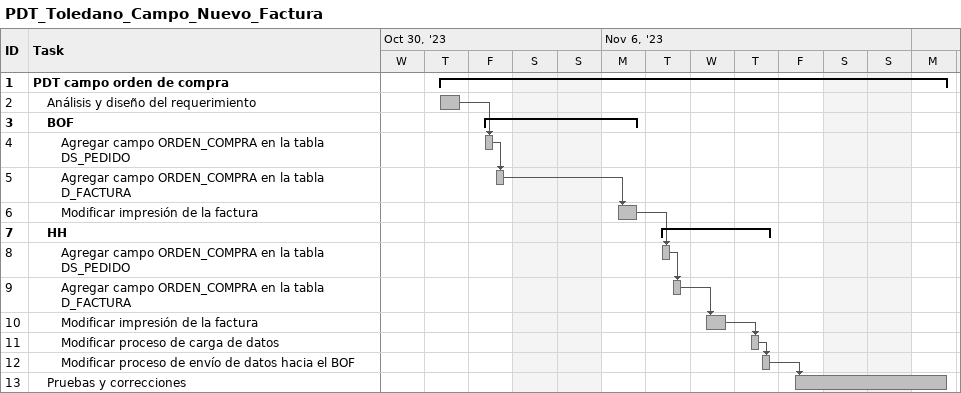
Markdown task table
PDT_Toledano_Campo_Nuevo_Factura

| ID | Level | Task | Start | Finish | Predecessors |
|---|---|---|---|---|---|
| 1 | 1 | **PDT campo orden de compra** | 2023-11-02 | 2023-11-13 |  |
| 2 | 2 | Análisis y diseño del requerimiento | 2023-11-02 | 2023-11-02 |  |
| 3 | 2 | **BOF** | 2023-11-03 | 2023-11-06 |  |
| 4 | 3 | Agregar campo ORDEN_COMPRA en la tabla DS_PEDIDO | 2023-11-03 | 2023-11-03 | 2 |
| 5 | 3 | Agregar campo ORDEN_COMPRA en la tabla D_FACTURA | 2023-11-03 | 2023-11-03 | 4 |
| 6 | 3 | Modificar impresión de la factura | 2023-11-06 | 2023-11-06 | 5 |
| 7 | 2 | **HH** | 2023-11-07 | 2023-11-09 |  |
| 8 | 3 | Agregar campo ORDEN_COMPRA en la tabla DS_PEDIDO | 2023-11-07 | 2023-11-07 | 6 |
| 9 | 3 | Agregar campo ORDEN_COMPRA en la tabla D_FACTURA | 2023-11-07 | 2023-11-07 | 8 |
| 10 | 3 | Modificar impresión de la factura | 2023-11-08 | 2023-11-08 | 9 |
| 11 | 3 | Modificar proceso de carga de datos | 2023-11-09 | 2023-11-09 | 10 |
| 12 | 3 | Modificar proceso de envío de datos hacia el BOF | 2023-11-09 | 2023-11-09 | 11 |
| 13 | 2 | Pruebas y correcciones | 2023-11-10 | 2023-11-13 | 12 |
